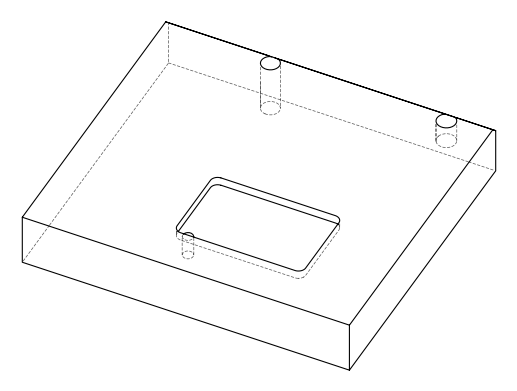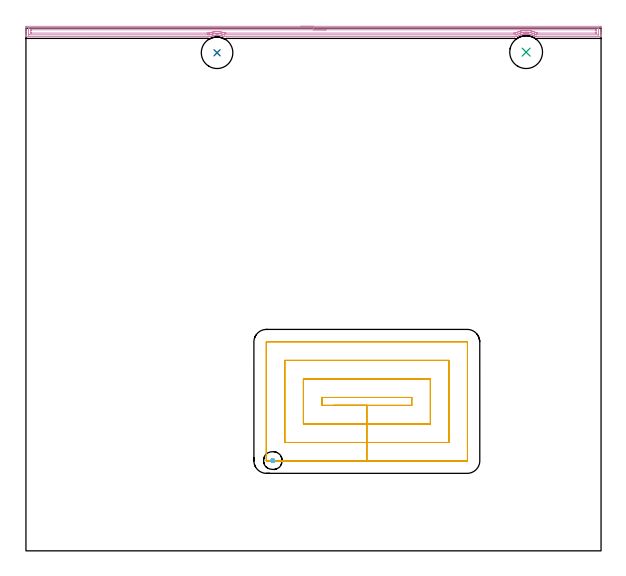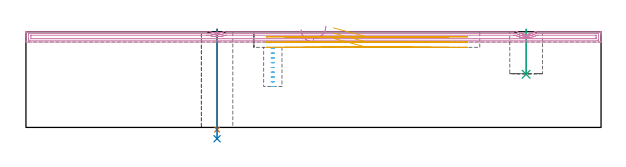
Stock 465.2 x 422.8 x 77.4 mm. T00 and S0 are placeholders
(PLAN: 6 operations, 5 tool changes, 21.5 min)
(1 INDEXABLE_INSERT_DRILL_THROUGH_HOLE_FROM_SOLID | STEP1HOLE | NXT0302_004 | 0.33 min | 16510 mm3)
(2 DRILL_TO_ENLARGE_THROUGH_HOLE | STEP1HOLE | UGT0301_386 | 0.36 min | 22971 mm3)
(3 INDEXABLE_INSERT_DRILL_BLIND_HOLE_FROM_SOLID | STEP1POCKET | NXT0302_024 | 0.15 min | 18780 mm3)
(4 AREA_MILL | FG_CHAMFER_SURFACE | UGT0205_001 | 11.42 min | 16004 mm3)
(5 MILL_RECTANGULAR_POCKET | POCKET_RECTANGULAR_STRAIGHT | UGT0201_104 | Follow Part, ap 5, ae 75% | 8.74 min | 266880 mm3)
(6 MILL_BLIND_HOLE_FROM_SOLID_MATERIAL | STEP1POCKET_1 | UGT0201_130 | Spiral | 0.49 min | 5437 mm3)
(TOOL NXT0302_004 | Index. Insert Drill 16.5mm [880-D1650L20-05] | D16.5 PA176 FL83 Z2)
(TOOL UGT0301_386 | Twist Drill 25.5 mm | D25.5 PA118 FL165 Z2)
(TOOL NXT0302_024 | Index. Insert Drill 26.5mm [880-D2650L32-03] | D26.5 PA176 FL80 Z2)
(TOOL UGT0205_001 | Chamfer Mill 20 x 3 x 45 deg. | D20 FL50 Z2)
(TOOL UGT0201_104 | End Mill 20 mm | D20 FL22 Z2)
(TOOL UGT0201_130 | Carbide End Mill 12.0 | D12 FL15 Z4)
(OP 1 INDEXABLE_INSERT_DRILL_THROUGH_HOLE_FROM_SOLID)
G17 G21 G94 G90
T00 M6
G54
G17 G0 G90 X154.6 Y402.9 S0 M3
G43 Z87.4 H1
G94 G81 G98 Z-1.788 F250. R79.4
G80
M5
M2
(OP 2 DRILL_TO_ENLARGE_THROUGH_HOLE)
G17 G21 G94 G90
T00 M6
G54
G17 G0 G90 X154.6 Y402.9 S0 M3
G43 Z87.4 H0
G94 G73 G98 Z-9.161 F250. Q21.64 R79.4
G80
M5
M2
(OP 3 INDEXABLE_INSERT_DRILL_BLIND_HOLE_FROM_SOLID)
G17 G21 G94 G90
T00 M6
G54
G17 G0 G90 X404.6 Y403.4 S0 M3
G43 Z87.4 H1
G94 G81 G98 Z43. F250. R79.4
G80
M5
M2
(OP 4 AREA_MILL)
G17 G21 G94 G90
T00 M6
G54
G17 G0 G90 X222.6 Y424.3 S1061 M3
G43 Z87.4 H0
Z79.1
G94 G1 X222.638 Z78.228 F250.
X222.752 Z77.364
X222.941 Z76.512
X223.203 Z75.68
X223.537 Z74.874
X223.94 Z74.1
X224.409 Z73.364
X224.94 Z72.672
X225.529 Z72.029
X226.172 Z71.44
X226.864 Z70.909
X227.6 Z70.44
X228.374 Z70.037
X229.18 Z69.703
X230.012 Z69.441
X230.864 Z69.252
X231.728 Z69.138
X232.6 Z69.1
X464.574
X464.883 Y424.297 Z69.102
X465.19 Y424.292 Z69.106
X465.2 Y423.981 Z69.416
Y419.259 Z74.136
Y417.834 Z75.562
Y417.477 Z75.918
Y416.763 Z76.637
Y416.469 Z76.93
X465.193 Y416.054 Z77.338
X465.19 Y416.003 Z77.388
X465.021 Y416. Z77.4
X412.726
X411.835 Y416.002 Z77.398
X411.832 Y416.003 Z77.397
X411.759 Y416.049 Z77.351
X411.715 Y416.075 Z77.325
X411.411 Y416.257 Z77.142
X411.315 Y416.316 Z77.084
X410.938 Y416.529 Z76.87
X410.865 Y416.57 Z76.828
X410.834 Y416.586 Z76.812
X410.564 Y416.727 Z76.671
X410.259 Y416.878 Z76.52
X410.236 Y416.888 Z76.51
X410.044 Y416.973 Z76.422
X409.972 Y417.006 Z76.39
X409.527 Y417.193 Z76.206
X409.276 Y417.287 Z76.113
X409.078 Y417.36 Z76.039
X408.161 Y417.657 Z75.743
X407.975 Y417.71 Z75.689
X407.81 Y417.751 Z75.646
X407.764 Y417.763 Z75.634
X407.291 Y417.868 Z75.531
X406.845 Y417.953 Z75.446
X406.469 Y418.011 Z75.386
X406.398 Y418.022 Z75.375
X406.103 Y418.057 Z75.341
X405.951 Y418.075 Z75.322
X405.575 Y418.104 Z75.289
X405.504 Y418.111 Z75.283
X405.306 Y418.122 Z75.275
X405.11 Y418.13 Z75.261
X404.946 Y418.139 Z75.257
X404.61 Y418.146 Z75.251
X404.573 Y418.145 Z75.25
X404.331 Y418.142 Z75.255
X404.156 Y418.133 Z75.259
X404.043 Y418.128 Z75.267
X404.04
X403.787 Y418.114 Z75.276
X403.717 Y418.112 Z75.281
X403.52 Y418.098 Z75.3
X403.476 Y418.094 Z75.303
X403.382 Y418.087 Z75.311
X403.27 Y418.077 Z75.32
X402.893 Y418.031 Z75.362
X402.823 Y418.023 Z75.371
X402.516 Y417.977 Z75.419
X402.376 Y417.955 Z75.441
X401.999 Y417.883 Z75.512
X401.93 Y417.871 Z75.526
X401.437 Y417.764 Z75.635
X401.036 Y417.653 Z75.741
X400.588 Y417.52 Z75.877
X400.457 Y417.477 Z75.922
X400.39 Y417.454 Z75.945
X400.211 Y417.394 Z76.004
X400.143 Y417.371 Z76.027
X399.694 Y417.201 Z76.197
X399.485 Y417.115 Z76.285
X399.249 Y417.017 Z76.382
X398.943 Y416.878 Z76.52
X398.87 Y416.841 Z76.557
X398.356 Y416.58 Z76.819
X398.15 Y416.465 Z76.934
X397.906 Y416.327 Z77.071
X397.462 Y416.06 Z77.337
X397.361 Y416.005 Z77.39
X397.082 Y416. Z77.4
X160.639
X159.885 Y416.004 Z77.39
X159.775 Y416.048 Z77.347
X159.745 Y416.061 Z77.335
X159.33 Y416.232 Z77.165
X158.881 Y416.402 Z76.994
X158.436 Y416.552 Z76.845
X157.988 Y416.686 Z76.711
X157.957 Y416.694 Z76.703
X157.598 Y416.788 Z76.611
X157.094 Y416.9 Z76.497
X156.648 Y416.978 Z76.419
X156.201 Y417.042 Z76.354
X156.169 Y417.046 Z76.351
X155.754 Y417.091 Z76.307
X155.592 Y417.103 Z76.295
X155.307 Y417.122 Z76.27
X155.275 Z76.268
X155.207 Y417.125 Z76.264
X155.052 Y417.132 Z76.261
X154.86 Y417.141 Z76.257
X154.563 Z76.253
X154.413 Y417.142 Z76.255
X154.381 Y417.141 Z76.256
X154.343 Y417.14 Z76.258
X153.967 Y417.128 Z76.27
X153.52 Y417.098 Z76.299
X153.488 Y417.095 Z76.302
X153.073 Y417.053 Z76.345
X152.626 Y416.99 Z76.409
X151.995 Y416.879 Z76.521
X151.733 Y416.819 Z76.581
X151.7 Y416.811 Z76.589
X151.402 Y416.733 Z76.663
X151.285 Y416.703 Z76.693
X151.263 Y416.697 Z76.699
X151.104 Y416.65 Z76.744
X151.006 Y416.624 Z76.774
X150.873 Y416.586 Z76.813
X150.839 Y416.576 Z76.822
X150.391 Y416.427 Z76.971
X149.921 Y416.254 Z77.146
X149.314 Y416.005 Z77.391
X149.018 Y416. Z77.4
X0.179
X0.01 Y416.003 Z77.388
X0.007 Y416.054 Z77.338
X0. Y416.47 Z76.93
Y416.763 Z76.637
Y417.477 Z75.918
Y418.725 Z74.672
Y420.148 Z73.248
Y423.714 Z69.683
X0.002 Y423.983 Z69.414
X0.01 Y424.292 Z69.106
X0.319 Y424.299 Z69.099
X232.6 Y424.3 Z69.1
Y422.886 Z70.514
X462.786
X462.849 Y422.885 Z70.515
X462.974 Y422.882 Z70.518
X463.19 Y422.875 Z70.525
X463.192 Y422.823 Z70.577
X463.199 Y422.412 Z70.988
X463.2 Y418.368 Z75.032
X463.199 Y417.957 Z75.443
X463.192 Y417.477 Z75.923
X463.19 Y417.432 Z75.968
X463.037 Y417.421 Z75.979
X462.912 Y417.416 Z75.984
X462.848 Y417.415 Z75.985
X412.726
X412.666 Y417.417 Z75.983
X412.603 Y417.421 Z75.979
X412.549 Y417.438 Z75.962
X412.468 Y417.477 Z75.923
X411.832 Y417.815 Z75.585
X411.161 Y418.146 Z75.254
X410.938 Y418.243 Z75.157
X410.636 Y418.368 Z75.032
X410.044 Y418.591 Z74.809
X409.7 Y418.711 Z74.689
X409.15 Y418.885 Z74.515
X408.418 Y419.098 Z74.302
X408.326 Y419.121 Z74.279
X408.257 Y419.136 Z74.264
X407.677 Y419.259 Z74.141
X407.363 Y419.318 Z74.082
X407.292 Y419.33 Z74.07
X406.469 Y419.442 Z73.958
X406.26 Y419.467 Z73.933
X405.575 Y419.521 Z73.879
X405.297 Y419.536 Z73.864
X404.681 Y419.554 Z73.846
X404.386 Y419.552 Z73.848
X403.787 Y419.529 Z73.871
X403.529 Y419.516 Z73.884
X402.893 Y419.461 Z73.939
X402.712 Y419.44 Z73.96
X401.999 Y419.343 Z74.057
X401.926 Y419.332 Z74.068
X401.523 Y419.259 Z74.141
X401.177 Y419.187 Z74.213
X401.145 Y419.18 Z74.22
X401.105 Y419.171 Z74.229
X400.46 Y419.011 Z74.389
X400.35 Y418.981 Z74.419
X400.211 Y418.941 Z74.459
X399.773 Y418.805 Z74.595
X399.317 Y418.652 Z74.748
X399.108 Y418.576 Z74.824
X398.556 Y418.368 Z75.032
X398.423 Y418.314 Z75.086
X397.845 Y418.053 Z75.347
X397.529 Y417.896 Z75.504
X397.253 Y417.753 Z75.647
X396.737 Y417.477 Z75.923
X396.671 Y417.442 Z75.958
X396.656 Y417.435 Z75.965
X396.635 Y417.427 Z75.973
X395.804 Y417.415 Z75.985
X395.742
X160.639
X160.576 Y417.417 Z75.983
X160.453 Y417.421 Z75.979
X160.288 Y417.477 Z75.923
X159.745 Y417.672 Z75.728
X159.446 Y417.775 Z75.625
X158.851 Y417.957 Z75.443
X158.193 Y418.132 Z75.268
X157.957 Y418.186 Z75.214
X157.553 Y418.271 Z75.129
X157.066 Y418.363 Z75.037
X157.03 Y418.368 Z75.032
X156.169 Y418.473 Z74.927
X156.052 Y418.485 Z74.915
X155.275 Y418.537 Z74.863
X155.1 Y418.543 Z74.857
X154.381 Y418.55 Z74.85
X154.203 Y418.545 Z74.855
X153.488 Y418.512 Z74.888
X153.353 Y418.502 Z74.898
X152.594 Y418.426 Z74.974
X152.542 Y418.419 Z74.981
X152.178 Y418.368 Z75.032
X151.772 Y418.296 Z75.104
X151.7 Y418.282 Z75.118
X151.033 Y418.141 Z75.259
X150.967 Y418.126 Z75.274
X150.893 Y418.108 Z75.292
X150.806 Y418.084 Z75.316
X150.331 Y417.95 Z75.45
X149.912 Y417.824 Z75.576
X149.651 Y417.737 Z75.663
X149.018 Y417.516 Z75.884
X148.988 Y417.506 Z75.894
X148.897 Y417.477 Z75.923
X148.181 Y417.42 Z75.98
X148.124 Y417.418 Z75.982
X147.293 Y417.414 Z75.986
X147.23
X2.414
X2.351 Y417.415 Z75.985
X2.226 Y417.418 Z75.982
X2.01 Y417.425 Z75.975
X2.008 Y417.477 Z75.923
X2.002 Y417.888 Z75.512
X2. Y421.932 Z71.468
X2.001 Y422.343 Z71.057
X2.008 Y422.823 Z70.577
X2.01 Y422.868 Z70.532
X2.164 Y422.879 Z70.521
X2.289 Y422.884 Z70.516
X2.352 Y422.885 Z70.515
X232.6 Y422.886 Z70.514
Y421.472 Z71.928
X460.567 Y421.471 Z71.929
X460.998 Y421.469 Z71.931
X461.142 Y421.467 Z71.933
X461.185 Y421.465 Z71.935
X461.191 Y421.376 Z72.024
X461.196 Y421.242 Z72.158
X461.199 Y421.041 Z72.359
X461.2 Y420.84 Z72.56
X461.199 Y419.059 Z74.341
X461.193 Y418.857 Z74.543
X461.19 Y418.835 Z74.565
X461.185 Y418.833 Z74.567
X461.16 Y418.83 Z74.57
X461.106 Y418.829 Z74.571
X460.998
X414.052
X413.62 Y418.831 Z74.569
X413.389 Y418.833 Z74.567
X413.277 Y418.835 Z74.565
X413.031 Y418.955 Z74.445
X412.726 Y419.103 Z74.297
X412.396 Y419.259 Z74.141
X411.832 Y419.508 Z73.892
X411.409 Y419.681 Z73.719
X410.938 Y419.856 Z73.544
X410.031 Y420.163 Z73.237
X409.15 Y420.409 Z72.991
X408.809 Y420.49 Z72.91
X408.257 Y420.606 Z72.794
X407.694 Y420.71 Z72.69
X407.363 Y420.759 Z72.641
X406.656 Y420.854 Z72.546
X406.469 Y420.873 Z72.527
X405.679 Y420.937 Z72.463
X405.575 Y420.942 Z72.458
X404.751 Y420.971 Z72.429
X404.681
X403.875 Y420.953 Z72.447
X403.787 Y420.949 Z72.451
X403.035 Y420.9 Z72.5
X402.893 Y420.887 Z72.513
X402.227 Y420.814 Z72.586
X401.999 Y420.783 Z72.617
X401.446 Y420.701 Z72.699
X401.105 Y420.637 Z72.763
X400.699 Y420.555 Z72.845
X400.211 Y420.443 Z72.957
X399.976 Y420.385 Z73.015
X399.317 Y420.211 Z73.189
X399.27 Y420.197 Z73.203
X399.113 Y420.15 Z73.25
X398.596 Y419.978 Z73.422
X398.423 Y419.918 Z73.482
X397.944 Y419.737 Z73.663
X397.529 Y419.576 Z73.824
X397.305 Y419.482 Z73.918
X396.786 Y419.259 Z74.141
X396.684 Y419.211 Z74.189
X396.635 Y419.188 Z74.212
X396.088 Y418.914 Z74.486
X395.949 Y418.845 Z74.555
X395.742 Y418.835 Z74.565
X395.277 Y418.831 Z74.569
X394.848 Y418.829 Z74.571
X394.386
X161.965
X161.533 Y418.83 Z74.57
X161.066 Y418.833 Z74.567
X160.965 Y418.835 Z74.565
X160.836 Y418.877 Z74.523
X160.639 Y418.94 Z74.46
X159.785 Y419.219 Z74.181
X159.745 Y419.231 Z74.169
X159.653 Y419.259 Z74.141
X158.851 Y419.466 Z73.934
X158.579 Y419.53 Z73.87
X157.957 Y419.657 Z73.743
X157.475 Y419.74 Z73.66
X157.063 Y419.795 Z73.605
X156.449 Y419.871 Z73.529
X156.169 Y419.897 Z73.503
X155.482 Y419.944 Z73.456
X155.275 Y419.953 Z73.447
X154.567 Y419.965 Z73.435
X154.381
X153.699 Y419.94 Z73.46
X153.488 Y419.928 Z73.472
X152.864 Y419.88 Z73.52
X152.594 Y419.851 Z73.549
X152.063 Y419.788 Z73.612
X151.7 Y419.735 Z73.665
X151.294 Y419.663 Z73.737
X150.806 Y419.565 Z73.835
X150.553 Y419.511 Z73.889
X149.912 Y419.356 Z74.044
X149.835 Y419.336 Z74.064
X149.554 Y419.259 Z74.141
X149.144 Y419.133 Z74.267
X149.018 Y419.093 Z74.307
X148.473 Y418.911 Z74.489
X148.324 Y418.862 Z74.538
X148.124 Y418.84 Z74.56
X147.657 Y418.833 Z74.567
X147.23 Y418.83 Z74.57
X146.768 Y418.829 Z74.571
X146.336 Y418.828 Z74.572
X4.633 Y418.829 Z74.571
X4.202 Y418.831 Z74.569
X4.059 Y418.833 Z74.567
X4.015 Y418.835 Z74.565
X4.009 Y418.924 Z74.476
X4.004 Y419.058 Z74.342
X4.001 Y419.259 Z74.141
X4. Y419.46 Z73.94
X4.001 Y421.241 Z72.159
X4.007 Y421.443 Z71.957
X4.01 Y421.465 Z71.935
X4.015 Y421.467 Z71.933
X4.04 Y421.47 Z71.93
X4.094 Y421.471 Z71.929
X4.202
X232.6 Y421.472 Z71.928
X233.472 Z71.967
X234.337 Z72.08
X235.188 Z72.269
X236.02 Z72.532
X236.826 Z72.865
X237.6 Z73.268
X238.336 Z73.737
X239.028 Z74.268
X239.671 Z74.857
X240.26 Z75.501
X240.792 Z76.193
X241.26 Z76.928
X241.663 Z77.702
X241.997 Z78.508
X242.259 Z79.34
X242.448 Z80.192
X242.562 Z81.057
X242.6 Z81.928
G0 Z87.4
M5
M2
(OP 5 MILL_RECTANGULAR_POCKET)
G17 G21 G94 G90
T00 M6
G54
G17 G0 G90 X248.713 Y117.7 S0 M3
G43 Z87.534 H0
Z80.533
G94 G1 X275.75 Z73.289 F250.
X312.1 F500.
Y124.1
X239.4
Y117.7
X275.75
Y102.7
X327.1
Y139.1
X224.4
Y102.7
X275.75
Y87.7
X342.1
Y154.1
X209.4
Y87.7
X275.75
Y72.7
X356.9
G3 X357.1 Y72.9 R0.2
G1 Y168.9
G3 X356.9 Y169.1 R0.2
G1 X194.6
G3 X194.4 Y168.9 R0.2
G1 Y72.9
G3 X194.6 Y72.7 R0.2
G1 X275.75
X276.75
G0 X248.713 Y117.7 Z76.289
G1 X275.75 Z69.044 F250.
X312.1 F500.
Y124.1
X239.4
Y117.7
X275.75
Y102.7
X327.1
Y139.1
X224.4
Y102.7
X275.75
Y87.7
X342.1
Y154.1
X209.4
Y87.7
X275.75
Y72.7
X356.9
G3 X357.1 Y72.9 R0.2
G1 Y168.9
G3 X356.9 Y169.1 R0.2
G1 X194.6
G3 X194.4 Y168.9 R0.2
G1 Y72.9
G3 X194.6 Y72.7 R0.2
G1 X275.75
X276.75
G0 X248.713 Y117.7 Z72.044
G1 X275.75 Z64.8 F250.
X312.1 F500.
Y124.1
X239.4
Y117.7
X275.75
Y102.7
X327.1
Y139.1
X224.4
Y102.7
X275.75
Y87.7
X342.1
Y154.1
X209.4
Y87.7
X275.75
Y72.7
X356.9
G3 X357.1 Y72.9 R0.2
G1 Y168.9
G3 X356.9 Y169.1 R0.2
G1 X194.6
G3 X194.4 Y168.9 R0.2
G1 Y72.9
G3 X194.6 Y72.7 R0.2
G1 X275.75
X276.75
G0 Z87.534
M5
M2
(OP 6 MILL_BLIND_HOLE_FROM_SOLID_MATERIAL)
G17 G21 G94 G90
T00 M6
G54
G17 G0 G90 X199.7 Y73. S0 M3
G43 Z87.4 H0
Z63.944
G94 G3 X200.4 Y73.7 R0.7 F250.
X199.7 Y74.4 R0.7
X198.3 Y73. R1.4
X199.7 Y74.4 R-1.4
X199. Y73.7 R0.7
X199.7 Y73. R0.7
G0 Z60.089
G3 X200.4 Y73.7 R0.7
X199.7 Y74.4 R0.7
X198.3 Y73. R1.4
X199.7 Y74.4 R-1.4
X199. Y73.7 R0.7
X199.7 Y73. R0.7
G0 Z56.233
G3 X200.4 Y73.7 R0.7
X199.7 Y74.4 R0.7
X198.3 Y73. R1.4
X199.7 Y74.4 R-1.4
X199. Y73.7 R0.7
X199.7 Y73. R0.7
G0 Z52.378
G3 X200.4 Y73.7 R0.7
X199.7 Y74.4 R0.7
X198.3 Y73. R1.4
X199.7 Y74.4 R-1.4
X199. Y73.7 R0.7
X199.7 Y73. R0.7
G0 Z48.522
G3 X200.4 Y73.7 R0.7
X199.7 Y74.4 R0.7
X198.3 Y73. R1.4
X199.7 Y74.4 R-1.4
X199. Y73.7 R0.7
X199.7 Y73. R0.7
G0 Z44.667
G3 X200.4 Y73.7 R0.7
X199.7 Y74.4 R0.7
X198.3 Y73. R1.4
X199.7 Y74.4 R-1.4
X199. Y73.7 R0.7
X199.7 Y73. R0.7
G0 Z40.811
G3 X200.4 Y73.7 R0.7
X199.7 Y74.4 R0.7
X198.3 Y73. R1.4
X199.7 Y74.4 R-1.4
X199. Y73.7 R0.7
X199.7 Y73. R0.7
G0 Z36.956
G3 X200.4 Y73.7 R0.7
X199.7 Y74.4 R0.7
X198.3 Y73. R1.4
X199.7 Y74.4 R-1.4
X199. Y73.7 R0.7
X199.7 Y73. R0.7
G0 Z33.1
G3 X200.4 Y73.7 R0.7
X199.7 Y74.4 R0.7
X198.3 Y73. R1.4
X199.7 Y74.4 R-1.4
X199. Y73.7 R0.7
X199.7 Y73. R0.7
G0 Z87.4
M5
M2
